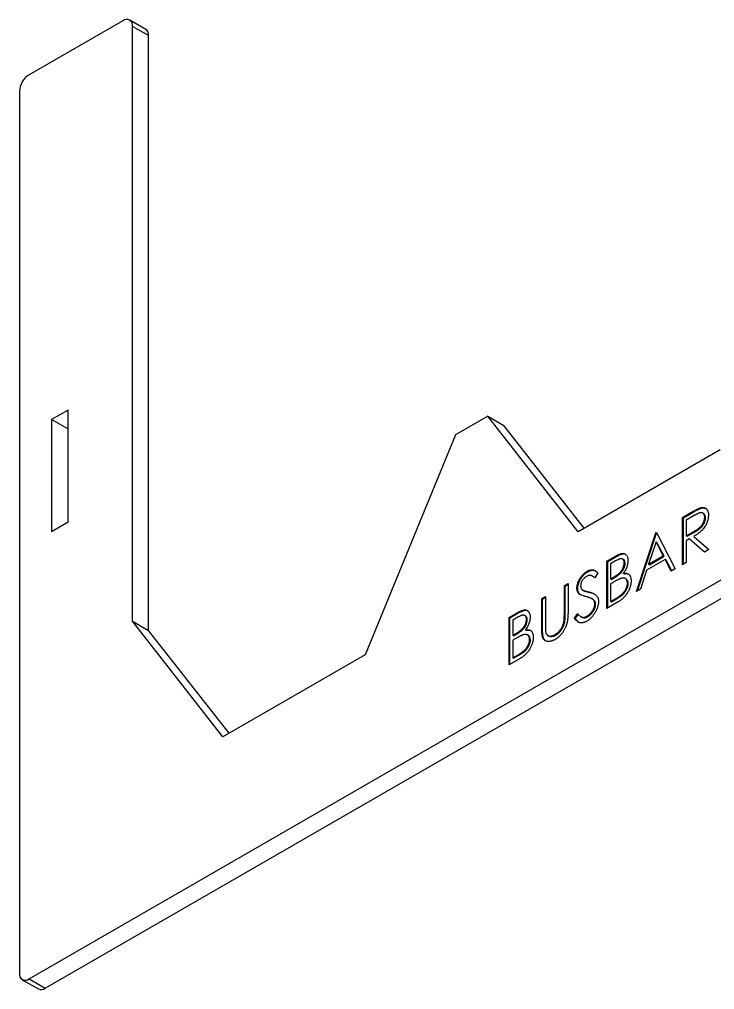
# Model space of a CAD drawing. Header units: millimetres. Extents: x 10 to 411, y 8 to 288.
# Drawn here: x 260.3 to 336.4, y 101.5 to 207.8 of the extents above; entities that cross this region are included whole.
import ezdxf

# ---------------------------------------------------------------- set-up
doc = ezdxf.new("R2010")
doc.units = ezdxf.units.MM

msp = doc.modelspace()

# ---------------------------------------------------------------- linework, layer by layer
at = {"color": 7, "linetype": 'Continuous', "lineweight": 25}
for p, q in [((271.6523, 207.6616), (261.3992, 201.7427)), ((274.17, 206.7154), (272.4022, 207.7359)), ((272.713, 141.8892), (272.713, 207.0491)), ((274.4807, 206.0286), (272.713, 207.0491)), ((274.4807, 140.8687), (274.4807, 206.0286)), ((260.3386, 199.9056), (260.3386, 103.3088)), ((261.3992, 102.6963), (397.1637, 181.0715)), ((263.167, 101.6758), (398.9315, 180.0509)), ((265.6596, 165.0081), (263.8564, 163.9672)), ((265.6596, 152.76), (265.6596, 165.0081)), ((263.8564, 163.9672), (263.8564, 151.7191)), ((265.6242, 162.9467), (263.8564, 163.9672)), ((311.6038, 164.3404), (308.0683, 162.2994)), ((321.5033, 151.6831), (311.6038, 164.3404)), ((311.6038, 164.3404), (313.3716, 163.3199)), ((265.6596, 162.9671), (265.6242, 162.9467)), ((265.6242, 162.9467), (265.6242, 152.7396)), ((322.1713, 152.0687), (313.3716, 163.3199)), ((308.0683, 162.2994), (298.1688, 138.2124)), ((337.0597, 160.6636), (321.5033, 151.6831)), ((334.9482, 154.2502), (334.8598, 154.3013)), ((332.9439, 153.2659), (333.8425, 153.7846)), ((332.9439, 148.0809), (332.9439, 153.2659)), ((333.0323, 153.2149), (332.9439, 153.2659)), ((333.0323, 153.2149), (333.9309, 153.7336)), ((333.0323, 148.1319), (333.0323, 153.2149)), ((334.1888, 153.4527), (333.3469, 152.9667)), ((333.9309, 153.7336), (333.8425, 153.7846)), ((335.2525, 153.6696), (335.142, 153.7334)), ((335.4501, 153.225), (335.3617, 153.2761)), ((263.8564, 151.7191), (265.6596, 152.76)), ((333.3469, 152.9667), (333.3469, 151.2384)), ((327.8782, 145.1564), (330.0081, 151.5711)), ((328.0085, 145.2317), (330.0965, 151.52)), ((330.0081, 151.5711), (330.0657, 151.6043)), ((330.0965, 151.52), (330.0081, 151.5711)), ((330.0657, 151.6043), (332.138, 147.6156)), ((330.0965, 151.52), (330.1064, 151.5258)), ((333.3469, 151.2384), (334.169, 151.7057)), ((333.4353, 151.1873), (333.3469, 151.2384)), ((333.4353, 151.1873), (334.2574, 151.6547)), ((334.2574, 151.6547), (334.169, 151.7057)), ((334.1726, 151.1832), (335.8222, 149.7425)), ((330.0324, 150.5745), (329.2193, 148.1243)), ((330.8239, 149.0507), (330.0324, 150.5745)), ((330.1208, 150.5234), (330.0324, 150.5745)), ((330.9123, 148.9996), (330.1208, 150.5234)), ((333.6743, 150.8956), (333.3469, 150.7066)), ((333.3469, 150.7066), (333.3469, 148.3135)), ((335.3239, 149.4548), (333.6743, 150.8956)), ((333.7627, 150.8446), (333.6743, 150.8956)), ((335.342, 149.4652), (333.7627, 150.8446)), ((324.6545, 148.4805), (325.5306, 148.9862)), ((324.7429, 148.4295), (325.6189, 148.9352)), ((325.6189, 148.9352), (325.5306, 148.9862)), ((329.2193, 148.1243), (330.8239, 149.0507)), ((329.3077, 148.0733), (330.9123, 148.9996)), ((330.9123, 148.9996), (330.8239, 149.0507)), ((335.8222, 149.7425), (335.3239, 149.4548)), ((324.6545, 143.2954), (324.6545, 148.4805)), ((324.7429, 148.4295), (324.6545, 148.4805)), ((324.7429, 143.3465), (324.7429, 148.4295)), ((325.6043, 148.497), (325.0574, 148.1813)), ((325.0574, 148.1813), (325.0574, 146.5194)), ((326.4883, 148.6255), (326.3778, 148.6893)), ((326.6425, 148.2319), (326.5541, 148.283)), ((331.0362, 148.6414), (329.0007, 147.4663)), ((329.3077, 148.0733), (329.2193, 148.1243)), ((331.7, 147.3627), (331.0362, 148.6414)), ((331.1246, 148.5904), (331.0362, 148.6414)), ((331.7476, 147.3902), (331.1246, 148.5904)), ((333.3469, 148.3135), (332.9439, 148.0809)), ((322.568, 147.3069), (322.4796, 147.3579)), ((323.1618, 146.7749), (323.0513, 146.8387)), ((323.6759, 147.1708), (323.3116, 146.6416)), ((325.0574, 146.5194), (325.3282, 146.6757)), ((325.4166, 146.6247), (325.3282, 146.6757)), ((326.5265, 147.0712), (326.4381, 147.1223)), ((329.0007, 147.4663), (328.318, 145.4104)), ((332.138, 147.6156), (331.7, 147.3627)), ((319.9917, 145.7887), (320.3946, 146.0213)), ((319.9917, 142.682), (319.9917, 145.7887)), ((320.08, 145.7377), (319.9917, 145.7887)), ((320.08, 145.7377), (320.3946, 145.9193)), ((320.08, 142.631), (320.08, 145.7377)), ((320.3946, 146.0213), (320.3946, 142.8897)), ((325.1458, 146.4684), (325.0574, 146.5194)), ((325.3246, 146.1419), (325.0574, 145.9876)), ((325.0574, 145.9876), (325.0574, 144.0599)), ((325.1458, 146.4684), (325.4166, 146.6247)), ((326.7732, 146.4952), (326.6627, 146.559)), ((326.9879, 146.0123), (326.8995, 146.0633)), ((317.5163, 144.3597), (317.9193, 144.5923)), ((317.9193, 144.5923), (317.9193, 141.4857)), ((321.4616, 145.4581), (321.3732, 145.5092)), ((321.7126, 144.8136), (321.6242, 144.8646)), ((322.0258, 145.2908), (322.1363, 145.227)), ((322.1605, 145.2135), (322.0721, 145.2645)), ((322.764, 145.0457), (322.6757, 145.0967)), ((328.318, 145.4104), (327.8782, 145.1564)), ((317.5163, 141.2281), (317.5163, 144.3597)), ((317.6047, 144.3087), (317.5163, 144.3597)), ((317.6047, 144.3087), (317.9193, 144.4903)), ((317.6047, 141.1771), (317.6047, 144.3087)), ((323.1069, 144.2885), (322.9964, 144.3522)), ((323.2579, 144.1737), (323.1695, 144.2247)), ((323.4189, 143.7577), (323.3305, 143.8087)), ((325.8688, 143.9964), (324.6545, 143.2954)), ((325.0574, 144.0599), (325.6313, 144.3912)), ((325.1458, 144.0088), (325.0574, 144.0599)), ((325.1458, 144.0088), (325.7197, 144.3401)), ((325.7197, 144.3401), (325.6313, 144.3912)), ((313.9472, 142.2993), (314.8233, 142.8051)), ((314.0356, 142.2483), (314.9117, 142.7541)), ((314.9117, 142.7541), (314.8233, 142.8051)), ((315.7811, 142.4444), (315.6706, 142.5082)), ((320.08, 142.631), (319.9917, 142.682)), ((321.0854, 142.2353), (321.465, 142.7172)), ((321.1738, 142.1843), (321.5534, 142.6662)), ((322.5392, 142.3711), (322.4508, 142.4221)), ((282.6124, 129.2319), (272.713, 141.8892)), ((272.713, 141.8892), (274.4807, 140.8687)), ((313.9472, 137.1143), (313.9472, 142.2993)), ((314.0356, 142.2483), (313.9472, 142.2993)), ((314.0356, 137.1653), (314.0356, 142.2483)), ((314.8971, 142.3159), (314.3502, 142.0002)), ((314.3502, 142.0002), (314.3502, 140.3383)), ((315.9353, 142.0508), (315.8469, 142.1018)), ((320.0342, 141.7996), (319.9458, 141.8506)), ((321.1738, 142.1843), (321.0854, 142.2353)), ((321.5955, 141.762), (321.1738, 142.1843)), ((321.7824, 142.3977), (321.8929, 142.3339)), ((283.2804, 129.6175), (274.4807, 140.8687)), ((314.3502, 140.3383), (314.6209, 140.4946)), ((314.4386, 140.2873), (314.3502, 140.3383)), ((314.4386, 140.2873), (314.7093, 140.4436)), ((314.7093, 140.4436), (314.6209, 140.4946)), ((315.8193, 140.8901), (315.7309, 140.9411)), ((316.0659, 140.3141), (315.9555, 140.3779)), ((317.6047, 141.1771), (317.5163, 141.2281)), ((318.1667, 140.3265), (318.2772, 140.2627)), ((319.0654, 140.3658), (318.9771, 140.4168)), ((314.6174, 139.9607), (314.3502, 139.8065)), ((314.3502, 139.8065), (314.3502, 137.8787)), ((316.2807, 139.8311), (316.1923, 139.8821)), ((317.6848, 140.1306), (317.5964, 140.1817)), ((298.1688, 138.2124), (282.6124, 129.2319)), ((314.3502, 137.8787), (314.9241, 138.21)), ((314.4386, 137.8277), (315.0125, 138.159)), ((315.0125, 138.159), (314.9241, 138.21)), ((315.1615, 137.8153), (313.9472, 137.1143)), ((314.4386, 137.8277), (314.3502, 137.8787)), ((260.6493, 102.622), (262.4171, 101.6015)), ((261.3992, 102.6963), (263.167, 101.6758))]:
    msp.add_line(p, q, dxfattribs=at)
for centre, radius, start, end in [((272.0663, 207.154), 0.6551, 350.785963, 129.203285), ((273.7457, 206.1098), 0.7395, 353.701152, 54.986667), ((262.6414, 199.8008), 2.3052, 122.605478, 177.394522), ((260.9852, 103.2039), 0.6551, 170.785963, 309.203285), ((262.7276, 102.2891), 0.7545, 245.692881, 305.617577)]:
    msp.add_arc(centre, radius, start, end, dxfattribs=at)
for points, knots in [([(333.8425, 153.7846), (333.9025, 153.819), (334.0176, 153.885), (334.1826, 153.9778), (334.3324, 154.0572), (334.4672, 154.1289), (334.5867, 154.1869), (334.6915, 154.2367), (334.7811, 154.2745), (334.8353, 154.2929), (334.8598, 154.3013)], [0, 0, 0, 0, 0.17625775, 0.33843441, 0.48482205, 0.61715758, 0.73469836, 0.83738518, 0.92637242, 1, 1, 1, 1]), ([(333.9309, 153.7336), (333.9909, 153.768), (334.106, 153.834), (334.2709, 153.9268), (334.4208, 154.0062), (334.5556, 154.0779), (334.6751, 154.1358), (334.7799, 154.1857), (334.8695, 154.2235), (334.9237, 154.2419), (334.9482, 154.2502)], [0, 0, 0, 0, 0.17625775, 0.33843441, 0.48482205, 0.61715758, 0.73469836, 0.83738518, 0.92637242, 1, 1, 1, 1]), ([(334.8598, 154.3013), (334.8927, 154.3109), (334.9577, 154.3298), (335.0512, 154.3447), (335.1404, 154.3508), (335.2248, 154.3462), (335.304, 154.3304), (335.3788, 154.3047), (335.4496, 154.2699), (335.5135, 154.2222), (335.5737, 154.1683), (335.6245, 154.1018), (335.6683, 154.0269), (335.7031, 153.9413), (335.7312, 153.8475), (335.751, 153.7436), (335.7628, 153.6302), (335.7641, 153.5489), (335.7647, 153.5076)], [0, 0, 0, 0, 0.06421684, 0.12706377, 0.18874454, 0.2491321, 0.30945253, 0.36982668, 0.43065014, 0.49235193, 0.55407211, 0.61568978, 0.6767977, 0.73843905, 0.80131691, 0.86518451, 0.93164132, 1, 1, 1, 1]), ([(334.9482, 154.2502), (335.0936, 154.286), (335.3128, 154.3399), (335.4619, 154.2327), (335.5121, 154.1966)], [0, 0, 0, 0, 0.66341377, 1, 1, 1, 1]), ([(334.169, 151.7057), (334.2074, 151.7278), (334.2818, 151.7707), (334.3894, 151.8388), (334.4897, 151.9034), (334.5821, 151.967), (334.6667, 152.0292), (334.7436, 152.0901), (334.8128, 152.1494), (334.8935, 152.2259), (334.9836, 152.3254), (335.0815, 152.4509), (335.1649, 152.5858), (335.2354, 152.7257), (335.292, 152.8674), (335.3319, 153.0081), (335.3572, 153.146), (335.3602, 153.2324), (335.3617, 153.2761)], [0, 0, 0, 0, 0.07166815, 0.13891329, 0.20118457, 0.25912443, 0.31225504, 0.36068151, 0.40508614, 0.44510166, 0.51877778, 0.58946158, 0.65846224, 0.72728322, 0.79632249, 0.86317489, 0.93094938, 1, 1, 1, 1]), ([(335.7647, 153.5076), (335.7628, 153.4375), (335.7591, 153.3005), (335.7248, 153.0851), (335.6687, 152.8702), (335.5913, 152.6564), (335.4927, 152.447), (335.3743, 152.2447), (335.2359, 152.0528), (335.107, 151.9007), (334.9932, 151.7852), (334.8995, 151.6961), (334.7973, 151.6101), (334.6876, 151.5225), (334.5699, 151.4362), (334.4444, 151.3504), (334.3112, 151.2651), (334.2197, 151.2111), (334.1726, 151.1832)], [0, 0, 0, 0, 0.07878024, 0.15372064, 0.22671353, 0.29919117, 0.37119, 0.44300641, 0.51668917, 0.59321722, 0.63387292, 0.67698914, 0.72289951, 0.77195861, 0.82421132, 0.87937865, 0.93794812, 1, 1, 1, 1]), ([(335.3617, 153.2761), (335.3602, 153.3169), (335.3571, 153.3977), (335.3322, 153.5043), (335.29, 153.5941), (335.2331, 153.6682), (335.1638, 153.7252), (335.0826, 153.7614), (334.9916, 153.7774), (334.9066, 153.7721), (334.8306, 153.7551), (334.7646, 153.7359), (334.6901, 153.708), (334.6066, 153.672), (334.5145, 153.6293), (334.4134, 153.5779), (334.304, 153.5189), (334.2281, 153.4753), (334.1888, 153.4527)], [0, 0, 0, 0, 0.0688143, 0.13636482, 0.20401935, 0.27306374, 0.34291332, 0.41096544, 0.47916877, 0.54930801, 0.58765158, 0.63064667, 0.67887879, 0.7319343, 0.79111142, 0.85528319, 0.92508594, 1, 1, 1, 1]), ([(334.2574, 151.6547), (334.2958, 151.6768), (334.3702, 151.7197), (334.4778, 151.7878), (334.578, 151.8524), (334.6705, 151.916), (334.7551, 151.9782), (334.832, 152.0391), (334.9012, 152.0984), (334.9819, 152.1749), (335.072, 152.2743), (335.1699, 152.3999), (335.2533, 152.5348), (335.3237, 152.6747), (335.3804, 152.8164), (335.4203, 152.9571), (335.4456, 153.095), (335.4486, 153.1814), (335.4501, 153.225)], [0, 0, 0, 0, 0.07166815, 0.13891329, 0.20118457, 0.25912443, 0.31225504, 0.36068151, 0.40508614, 0.44510166, 0.51877778, 0.58946158, 0.65846224, 0.72728322, 0.79632249, 0.86317489, 0.93094938, 1, 1, 1, 1]), ([(335.4501, 153.225), (335.445, 153.2978), (335.4348, 153.4433), (335.3546, 153.5939), (335.2741, 153.6472), (335.2382, 153.6709)], [0, 0, 0, 0, 0.35679645, 0.71359918, 1, 1, 1, 1]), ([(325.5306, 148.9862), (325.5734, 149.0107), (325.6566, 149.0582), (325.7774, 149.1202), (325.8907, 149.1748), (325.9962, 149.2189), (326.0941, 149.255), (326.1847, 149.2825), (326.2675, 149.3006), (326.3665, 149.3106), (326.4793, 149.3056), (326.6014, 149.2725), (326.7058, 149.2061), (326.7959, 149.1151), (326.8675, 148.9992), (326.9192, 148.8613), (326.952, 148.7041), (326.9554, 148.5851), (326.9571, 148.5249)], [0, 0, 0, 0, 0.0625941, 0.12132294, 0.17668014, 0.2283651, 0.27686845, 0.32187913, 0.36409863, 0.4033557, 0.47796795, 0.55053546, 0.62358446, 0.69817488, 0.77335367, 0.84728113, 0.92281834, 1, 1, 1, 1]), ([(325.6189, 148.9352), (325.8067, 149.0348), (326.1805, 149.2329), (326.6017, 149.3224), (326.7152, 149.1945), (326.7221, 149.1868)], [0, 0, 0, 0, 0.48679584, 0.96889717, 1, 1, 1, 1]), ([(325.3282, 146.6757), (325.3678, 146.6992), (325.4442, 146.7445), (325.555, 146.8117), (325.6578, 146.8802), (325.7524, 146.944), (325.8388, 147.0088), (325.9167, 147.0716), (325.9874, 147.1312), (326.0689, 147.2102), (326.1614, 147.3108), (326.26, 147.441), (326.3469, 147.5784), (326.4202, 147.7215), (326.4803, 147.8671), (326.522, 148.0105), (326.5503, 148.1516), (326.5529, 148.2387), (326.5541, 148.283)], [0, 0, 0, 0, 0.07230103, 0.13970033, 0.20228851, 0.26059953, 0.31319033, 0.36173893, 0.40570648, 0.44553998, 0.51883196, 0.58977824, 0.65886748, 0.72843048, 0.7972827, 0.86481538, 0.93136375, 1, 1, 1, 1]), ([(325.4166, 146.6247), (325.4561, 146.6481), (325.5326, 146.6934), (325.6433, 146.7606), (325.7461, 146.8292), (325.8408, 146.893), (325.9272, 146.9578), (326.0051, 147.0205), (326.0758, 147.0801), (326.1573, 147.1592), (326.2498, 147.2598), (326.3484, 147.3899), (326.4353, 147.5274), (326.5086, 147.6705), (326.5687, 147.8161), (326.6104, 147.9595), (326.6387, 148.1006), (326.6412, 148.1877), (326.6425, 148.2319)], [0, 0, 0, 0, 0.07230103, 0.13970033, 0.20228851, 0.26059953, 0.31319033, 0.36173893, 0.40570648, 0.44553998, 0.51883196, 0.58977824, 0.65886748, 0.72843048, 0.7972827, 0.86481538, 0.93136375, 1, 1, 1, 1]), ([(326.5541, 148.283), (326.5535, 148.3113), (326.5521, 148.367), (326.5413, 148.4431), (326.5229, 148.5098), (326.4992, 148.5697), (326.4661, 148.618), (326.4272, 148.6592), (326.3801, 148.6896), (326.3265, 148.7126), (326.2649, 148.7248), (326.1954, 148.7265), (326.1169, 148.7149), (326.0308, 148.6947), (325.9357, 148.6605), (325.8329, 148.6184), (325.7214, 148.5628), (325.6442, 148.5194), (325.6043, 148.497)], [0, 0, 0, 0, 0.057003133, 0.111817869, 0.164402372, 0.215869805, 0.26684111, 0.317478963, 0.369902136, 0.423400449, 0.479718398, 0.539241497, 0.602430689, 0.671029546, 0.744484798, 0.823453971, 0.908740313, 1, 1, 1, 1]), ([(326.9571, 148.5249), (326.9557, 148.4669), (326.9529, 148.3527), (326.9266, 148.173), (326.8853, 147.9925), (326.828, 147.8112), (326.7534, 147.6318), (326.6651, 147.4552), (326.5585, 147.2841), (326.4787, 147.1768), (326.4381, 147.1223)], [0, 0, 0, 0, 0.13056911, 0.25658061, 0.38055162, 0.50362292, 0.62573932, 0.74754858, 0.87176612, 1, 1, 1, 1]), ([(326.6425, 148.2319), (326.6311, 148.3547), (326.6145, 148.5318), (326.5081, 148.6061), (326.4753, 148.629)], [0, 0, 0, 0, 0.69254502, 1, 1, 1, 1]), ([(321.3732, 145.5092), (321.3749, 145.565), (321.3782, 145.6754), (321.4062, 145.8502), (321.4505, 146.0271), (321.5124, 146.2056), (321.5923, 146.382), (321.6847, 146.5548), (321.7948, 146.7187), (321.9156, 146.8762), (322.0478, 147.0211), (322.1863, 147.1529), (322.3314, 147.266), (322.4297, 147.327), (322.4796, 147.3579)], [0, 0, 0, 0, 0.08378537, 0.16577989, 0.24628001, 0.32746093, 0.40879695, 0.48971524, 0.57137603, 0.65552332, 0.74101948, 0.82654676, 0.91198885, 1, 1, 1, 1]), ([(321.4616, 145.4581), (321.4633, 145.514), (321.4666, 145.6244), (321.4946, 145.7991), (321.5389, 145.9761), (321.6008, 146.1545), (321.6807, 146.331), (321.7731, 146.5037), (321.8832, 146.6677), (322.004, 146.8251), (322.1362, 146.9701), (322.2747, 147.1019), (322.4198, 147.215), (322.5181, 147.2759), (322.568, 147.3069)], [0, 0, 0, 0, 0.08378537, 0.16577989, 0.24628001, 0.32746093, 0.40879695, 0.48971524, 0.57137603, 0.65552332, 0.74101948, 0.82654676, 0.91198885, 1, 1, 1, 1]), ([(322.4346, 146.8001), (322.3882, 146.7716), (322.2988, 146.7165), (322.1718, 146.6053), (322.0575, 146.4798), (321.9593, 146.3397), (321.8775, 146.1937), (321.8183, 146.0458), (321.7827, 145.8996), (321.7784, 145.8095), (321.7762, 145.7636)], [0, 0, 0, 0, 0.14307308, 0.27590296, 0.40237086, 0.52841365, 0.65035638, 0.76589509, 0.88077413, 1, 1, 1, 1]), ([(323.3116, 146.6416), (323.2896, 146.6617), (323.2472, 146.7002), (323.1829, 146.7514), (323.1223, 146.797), (323.0626, 146.8325), (323.0069, 146.8637), (322.9529, 146.8866), (322.9013, 146.9024), (322.8362, 146.9135), (322.7545, 146.9146), (322.6518, 146.8961), (322.5446, 146.8587), (322.4716, 146.8198), (322.4346, 146.8001)], [0, 0, 0, 0, 0.09846943, 0.1896291, 0.27418409, 0.35218316, 0.42319887, 0.48855095, 0.54847335, 0.60144016, 0.70119808, 0.7995918, 0.8985451, 1, 1, 1, 1]), ([(322.4796, 147.3579), (322.5325, 147.3863), (322.6377, 147.4429), (322.7925, 147.4958), (322.9415, 147.5215), (323.0614, 147.5223), (323.1552, 147.5081), (323.2268, 147.4872), (323.2993, 147.4574), (323.3733, 147.4188), (323.4476, 147.3701), (323.5234, 147.3125), (323.6007, 147.2467), (323.6504, 147.1965), (323.6759, 147.1708)], [0, 0, 0, 0, 0.1072328, 0.21325181, 0.31883045, 0.42679353, 0.48364595, 0.54360382, 0.60830765, 0.67712676, 0.75068564, 0.82871342, 0.91219035, 1, 1, 1, 1]), ([(322.568, 147.3069), (322.7051, 147.3692), (322.9794, 147.494), (323.2839, 147.479), (323.4074, 147.3782), (323.4431, 147.3491)], [0, 0, 0, 0, 0.41561655, 0.83123507, 1, 1, 1, 1]), ([(323.3206, 146.6547), (323.284, 146.6898), (323.232, 146.7396), (323.1666, 146.7668), (323.1473, 146.7748)], [0, 0, 0, 0, 0.704684202, 1, 1, 1, 1]), ([(326.4381, 147.1223), (326.4891, 147.1291), (326.5867, 147.1422), (326.721, 147.1432), (326.8367, 147.1268), (326.9347, 147.0925), (327.0186, 147.043), (327.0918, 146.9788), (327.1542, 146.8985), (327.2077, 146.8043), (327.2495, 146.696), (327.2807, 146.5754), (327.2987, 146.4415), (327.3012, 146.3447), (327.3025, 146.2959)], [0, 0, 0, 0, 0.10605749, 0.20291426, 0.29030017, 0.37022257, 0.44638372, 0.5213969, 0.59829108, 0.67614247, 0.7555287, 0.83488717, 0.91664605, 1, 1, 1, 1]), ([(326.5265, 147.0712), (326.6659, 147.0946), (326.8669, 147.1282), (327.0037, 147.0236), (327.0456, 146.9915)], [0, 0, 0, 0, 0.69335291, 1, 1, 1, 1]), ([(321.7762, 145.7636), (321.7767, 145.7361), (321.7777, 145.6811), (321.7918, 145.6071), (321.8099, 145.5356), (321.8385, 145.4708), (321.8781, 145.4114), (321.9301, 145.3569), (321.9955, 145.3072), (322.0456, 145.2792), (322.0721, 145.2645)], [0, 0, 0, 0, 0.10728521, 0.21474586, 0.32293856, 0.43411616, 0.55341231, 0.68607298, 0.83425599, 1, 1, 1, 1]), ([(326.1647, 146.5656), (326.1428, 146.5581), (326.0955, 146.5418), (326.0182, 146.5089), (325.93, 146.4685), (325.8307, 146.4189), (325.7201, 146.363), (325.598, 146.2956), (325.4649, 146.2225), (325.3726, 146.1694), (325.3246, 146.1419)], [0, 0, 0, 0, 0.07930649, 0.17195282, 0.27705651, 0.39473058, 0.52617732, 0.67134477, 0.82928526, 1, 1, 1, 1]), ([(325.6313, 144.3912), (325.6724, 144.4154), (325.7515, 144.4622), (325.8659, 144.5318), (325.9718, 144.6011), (326.0689, 144.67), (326.1582, 144.7354), (326.2386, 144.8005), (326.3109, 144.8636), (326.3946, 144.945), (326.4889, 145.0509), (326.5905, 145.187), (326.6809, 145.3315), (326.7576, 145.4827), (326.8205, 145.6352), (326.8662, 145.7848), (326.8944, 145.9292), (326.8978, 146.0185), (326.8995, 146.0633)], [0, 0, 0, 0, 0.072502489, 0.139738989, 0.201795135, 0.259821934, 0.312205989, 0.360773434, 0.404540343, 0.443698099, 0.516840794, 0.587874336, 0.657965418, 0.728969389, 0.79930772, 0.866635778, 0.933116329, 1, 1, 1, 1]), ([(325.7197, 144.3401), (325.7608, 144.3644), (325.8399, 144.4112), (325.9542, 144.4808), (326.0602, 144.5501), (326.1573, 144.6189), (326.2466, 144.6844), (326.327, 144.7495), (326.3992, 144.8126), (326.483, 144.894), (326.5773, 144.9999), (326.6789, 145.136), (326.7692, 145.2805), (326.846, 145.4317), (326.9088, 145.5841), (326.9546, 145.7337), (326.9828, 145.8781), (326.9862, 145.9675), (326.9879, 146.0123)], [0, 0, 0, 0, 0.072502489, 0.139738989, 0.201795135, 0.259821934, 0.312205989, 0.360773434, 0.404540343, 0.443698099, 0.516840794, 0.587874336, 0.657965418, 0.728969389, 0.79930772, 0.866635778, 0.933116329, 1, 1, 1, 1]), ([(327.3025, 146.2959), (327.3012, 146.2446), (327.2988, 146.1436), (327.2806, 145.9868), (327.2498, 145.8292), (327.2074, 145.6705), (327.152, 145.5101), (327.0846, 145.3485), (327.0043, 145.1864), (326.9144, 145.0244), (326.8127, 144.8667), (326.703, 144.7152), (326.5839, 144.5739), (326.4573, 144.4399), (326.3219, 144.3152), (326.1782, 144.1997), (326.0264, 144.0902), (325.9222, 144.0282), (325.8688, 143.9964)], [0, 0, 0, 0, 0.06116028, 0.12033456, 0.17818026, 0.23523513, 0.29268296, 0.35118625, 0.41045661, 0.47171985, 0.5337612, 0.59573902, 0.65788752, 0.72129518, 0.78682251, 0.85468615, 0.92547799, 1, 1, 1, 1]), ([(326.8995, 146.0633), (326.8992, 146.0905), (326.8985, 146.1444), (326.8879, 146.2182), (326.8725, 146.2867), (326.8526, 146.3502), (326.8235, 146.4049), (326.7897, 146.4545), (326.7499, 146.4986), (326.688, 146.5477), (326.598, 146.5934), (326.4701, 146.6151), (326.3247, 146.6083), (326.2192, 146.5801), (326.1647, 146.5656)], [0, 0, 0, 0, 0.060287398, 0.119602355, 0.177503371, 0.235142664, 0.292132593, 0.350871209, 0.410097863, 0.470731522, 0.594828704, 0.722578824, 0.85669139, 1, 1, 1, 1]), ([(326.9879, 146.0123), (326.9766, 146.1354), (326.9561, 146.3589), (326.8168, 146.4494), (326.7543, 146.4901)], [0, 0, 0, 0, 0.55126568, 1, 1, 1, 1]), ([(321.6242, 144.8646), (321.6043, 144.8837), (321.5653, 144.9212), (321.5138, 144.9853), (321.47, 145.056), (321.4356, 145.1347), (321.4067, 145.2176), (321.3873, 145.3084), (321.3751, 145.4053), (321.3739, 145.4745), (321.3732, 145.5092)], [0, 0, 0, 0, 0.13350677, 0.26255898, 0.38826445, 0.51266735, 0.63372227, 0.75539386, 0.87755295, 1, 1, 1, 1]), ([(321.7126, 144.8136), (321.6927, 144.8327), (321.6537, 144.8702), (321.6022, 144.9342), (321.5584, 145.005), (321.524, 145.0837), (321.4951, 145.1666), (321.4757, 145.2574), (321.4635, 145.3543), (321.4622, 145.4235), (321.4616, 145.4581)], [0, 0, 0, 0, 0.13350677, 0.26255898, 0.38826445, 0.51266735, 0.63372227, 0.75539386, 0.87755295, 1, 1, 1, 1]), ([(322.3599, 144.5841), (322.3127, 144.5957), (322.2224, 144.6179), (322.0961, 144.6552), (321.9831, 144.6908), (321.884, 144.7259), (321.7988, 144.7605), (321.7269, 144.7935), (321.67, 144.8279), (321.6384, 144.8533), (321.6242, 144.8646)], [0, 0, 0, 0, 0.1815353, 0.34708167, 0.49556782, 0.6283573, 0.74551967, 0.84583075, 0.93078181, 1, 1, 1, 1]), ([(322.0721, 145.2645), (322.0819, 145.26), (322.1053, 145.2495), (322.148, 145.2347), (322.2044, 145.2186), (322.2729, 145.1981), (322.355, 145.1757), (322.4506, 145.1524), (322.5585, 145.125), (322.6351, 145.1065), (322.6757, 145.0967)], [0, 0, 0, 0, 0.05259428, 0.12495197, 0.2180939, 0.33350241, 0.46878918, 0.62493759, 0.80168305, 1, 1, 1, 1]), ([(322.1605, 145.2135), (322.1703, 145.209), (322.1937, 145.1984), (322.2364, 145.1837), (322.2927, 145.1676), (322.3613, 145.1471), (322.4434, 145.1247), (322.5389, 145.1014), (322.6469, 145.074), (322.7235, 145.0555), (322.764, 145.0457)], [0, 0, 0, 0, 0.05259428, 0.12495197, 0.2180939, 0.33350241, 0.46878918, 0.62493759, 0.80168305, 1, 1, 1, 1]), ([(323.1695, 144.2247), (323.1494, 144.2428), (323.1072, 144.2808), (323.0346, 144.3317), (322.9495, 144.3782), (322.8546, 144.4258), (322.7467, 144.4676), (322.629, 144.5106), (322.4986, 144.5488), (322.4071, 144.5721), (322.3599, 144.5841)], [0, 0, 0, 0, 0.09027921, 0.18952992, 0.29919787, 0.41892589, 0.54837629, 0.68813637, 0.8390835, 1, 1, 1, 1]), ([(322.6757, 145.0967), (322.7244, 145.0839), (322.8188, 145.0591), (322.953, 145.0174), (323.0748, 144.9712), (323.1844, 144.9213), (323.283, 144.8693), (323.3695, 144.8133), (323.4448, 144.7544), (323.5259, 144.67), (323.6087, 144.5566), (323.6798, 144.4002), (323.7247, 144.2279), (323.7305, 144.0981), (323.7334, 144.034)], [0, 0, 0, 0, 0.09697231, 0.18777344, 0.27239614, 0.351321, 0.42433477, 0.49190878, 0.55423322, 0.61126766, 0.71634784, 0.81454009, 0.90849546, 1, 1, 1, 1]), ([(322.764, 145.0457), (322.9066, 145.0114), (323.1191, 144.9602), (323.2968, 144.8437), (323.3553, 144.8053)], [0, 0, 0, 0, 0.67050622, 1, 1, 1, 1]), ([(323.7334, 144.034), (323.7326, 143.9871), (323.7309, 143.894), (323.7117, 143.7478), (323.6836, 143.6002), (323.6412, 143.45), (323.5895, 143.2975), (323.5238, 143.1435), (323.4478, 142.9872), (323.3605, 142.8314), (323.265, 142.6795), (323.164, 142.5351), (323.0575, 142.4018), (322.9459, 142.2788), (322.8293, 142.1656), (322.7077, 142.0622), (322.5808, 141.9686), (322.4946, 141.9167), (322.4508, 141.8903)], [0, 0, 0, 0, 0.06148426, 0.12177453, 0.18091956, 0.24025612, 0.30011444, 0.36114595, 0.42350058, 0.48866936, 0.5539541, 0.61758126, 0.68023843, 0.74218739, 0.80466321, 0.86825899, 0.93302026, 1, 1, 1, 1]), ([(322.4508, 142.4221), (322.4902, 142.4461), (322.5682, 142.4937), (322.6831, 142.5841), (322.7947, 142.6856), (322.9007, 142.7999), (322.9996, 142.9212), (323.0863, 143.0488), (323.1613, 143.1789), (323.2226, 143.3112), (323.2697, 143.4425), (323.3058, 143.5703), (323.3259, 143.6932), (323.3289, 143.77), (323.3305, 143.8087)], [0, 0, 0, 0, 0.0912636, 0.18093031, 0.27008822, 0.36015613, 0.44834253, 0.53266584, 0.6138337, 0.69398153, 0.77271598, 0.84933517, 0.92396733, 1, 1, 1, 1]), ([(322.5392, 142.3711), (322.5785, 142.3951), (322.6566, 142.4427), (322.7715, 142.5331), (322.8831, 142.6346), (322.9891, 142.7488), (323.088, 142.8701), (323.1747, 142.9978), (323.2497, 143.1279), (323.311, 143.2601), (323.3581, 143.3915), (323.3942, 143.5193), (323.4143, 143.6422), (323.4173, 143.7189), (323.4189, 143.7577)], [0, 0, 0, 0, 0.0912636, 0.18093031, 0.27008822, 0.36015613, 0.44834253, 0.53266584, 0.6138337, 0.69398153, 0.77271598, 0.84933517, 0.92396733, 1, 1, 1, 1]), ([(323.3305, 143.8087), (323.3286, 143.8508), (323.3247, 143.9363), (323.2922, 144.047), (323.2411, 144.1456), (323.1939, 144.1977), (323.1695, 144.2247)], [0, 0, 0, 0, 0.23472337, 0.47715832, 0.72855628, 1, 1, 1, 1]), ([(323.4189, 143.7577), (323.417, 143.7997), (323.4131, 143.8853), (323.3806, 143.996), (323.3295, 144.0946), (323.2823, 144.1466), (323.2579, 144.1737)], [0, 0, 0, 0, 0.23472337, 0.47715832, 0.72855628, 1, 1, 1, 1]), ([(314.8233, 142.8051), (314.8662, 142.8296), (314.9493, 142.8771), (315.0702, 142.939), (315.1834, 142.9937), (315.289, 143.0377), (315.3869, 143.0738), (315.4775, 143.1013), (315.5603, 143.1195), (315.6592, 143.1294), (315.772, 143.1244), (315.8942, 143.0913), (315.9986, 143.0249), (316.0886, 142.934), (316.1602, 142.8181), (316.212, 142.6802), (316.2448, 142.5229), (316.2482, 142.4039), (316.2499, 142.3438)], [0, 0, 0, 0, 0.0625941, 0.12132294, 0.17668014, 0.2283651, 0.27686845, 0.32187913, 0.36409863, 0.4033557, 0.47796795, 0.55053546, 0.62358446, 0.69817488, 0.77335367, 0.84728113, 0.92281834, 1, 1, 1, 1]), ([(315.8469, 142.1018), (315.8462, 142.1302), (315.8449, 142.1859), (315.8341, 142.2619), (315.8156, 142.3287), (315.792, 142.3886), (315.7589, 142.4369), (315.7199, 142.478), (315.6729, 142.5085), (315.6193, 142.5314), (315.5577, 142.5437), (315.4881, 142.5453), (315.4096, 142.5337), (315.3235, 142.5135), (315.2285, 142.4794), (315.1257, 142.4373), (315.0141, 142.3817), (314.937, 142.3383), (314.8971, 142.3159)], [0, 0, 0, 0, 0.05700313, 0.11181787, 0.16440237, 0.2158698, 0.26684111, 0.31747896, 0.36990214, 0.42340045, 0.4797184, 0.5392415, 0.60243069, 0.67102955, 0.7444848, 0.82345397, 0.90874031, 1, 1, 1, 1]), ([(314.9117, 142.7541), (315.0995, 142.8536), (315.4733, 143.0518), (315.8945, 143.1413), (316.008, 143.0134), (316.0149, 143.0056)], [0, 0, 0, 0, 0.486795844, 0.968897174, 1, 1, 1, 1]), ([(315.9353, 142.0508), (315.9238, 142.1735), (315.9073, 142.3507), (315.8008, 142.425), (315.7681, 142.4478)], [0, 0, 0, 0, 0.69254502, 1, 1, 1, 1]), ([(320.3946, 142.8897), (320.3943, 142.8331), (320.3937, 142.7226), (320.3881, 142.558), (320.3793, 142.3998), (320.3669, 142.2478), (320.3504, 142.1022), (320.3321, 141.9632), (320.3088, 141.8298), (320.2816, 141.7018), (320.2504, 141.5768), (320.2101, 141.4521), (320.1646, 141.3267), (320.1107, 141.2003), (320.0502, 141.0735), (319.9816, 140.9461), (319.9073, 140.818), (319.826, 140.6906), (319.7391, 140.5666), (319.6468, 140.4485), (319.5498, 140.3376), (319.4485, 140.234), (319.3426, 140.1389), (319.2324, 140.05), (319.1174, 139.9692), (319.0391, 139.9219), (318.9995, 139.898)], [0, 0, 0, 0, 0.054858035, 0.107058792, 0.156978355, 0.203992277, 0.248491536, 0.290483314, 0.330489004, 0.367885926, 0.403858131, 0.440009343, 0.476295011, 0.512792295, 0.550484825, 0.588381116, 0.627645327, 0.667979464, 0.708432758, 0.748602302, 0.789087777, 0.829461205, 0.870371045, 0.912214227, 0.955546575, 1, 1, 1, 1]), ([(319.9458, 141.8506), (319.9496, 141.8711), (319.9582, 141.9168), (319.9662, 141.9904), (319.9746, 142.0765), (319.9804, 142.1741), (319.986, 142.2844), (319.9894, 142.4065), (319.9909, 142.5404), (319.9914, 142.6334), (319.9917, 142.682)], [0, 0, 0, 0, 0.0698351, 0.15562075, 0.25780156, 0.37381123, 0.50640249, 0.65556446, 0.82007928, 1, 1, 1, 1]), ([(320.0342, 141.7996), (320.038, 141.8201), (320.0466, 141.8658), (320.0546, 141.9393), (320.063, 142.0255), (320.0687, 142.1231), (320.0744, 142.2333), (320.0778, 142.3555), (320.0793, 142.4893), (320.0798, 142.5824), (320.08, 142.631)], [0, 0, 0, 0, 0.0698351, 0.15562075, 0.25780156, 0.37381123, 0.50640249, 0.65556446, 0.82007928, 1, 1, 1, 1]), ([(321.465, 142.7172), (321.5003, 142.6693), (321.5679, 142.5776), (321.6808, 142.4661), (321.7977, 142.3834), (321.9195, 142.331), (322.0456, 142.3071), (322.1767, 142.3144), (322.3124, 142.35), (322.4047, 142.3981), (322.4508, 142.4221)], [0, 0, 0, 0, 0.1590043, 0.3046461, 0.4385469, 0.5623223, 0.67743254, 0.78689739, 0.89361089, 1, 1, 1, 1]), ([(314.6209, 140.4946), (314.6605, 140.518), (314.737, 140.5633), (314.8477, 140.6305), (314.9505, 140.699), (315.0452, 140.7629), (315.1316, 140.8277), (315.2095, 140.8904), (315.2802, 140.95), (315.3617, 141.029), (315.4542, 141.1296), (315.5527, 141.2598), (315.6396, 141.3973), (315.713, 141.5404), (315.7731, 141.6859), (315.8148, 141.8293), (315.8431, 141.9704), (315.8456, 142.0576), (315.8469, 142.1018)], [0, 0, 0, 0, 0.07230103, 0.13970033, 0.20228851, 0.26059953, 0.31319033, 0.36173893, 0.40570648, 0.44553998, 0.51883196, 0.58977824, 0.65886748, 0.72843048, 0.7972827, 0.86481538, 0.93136375, 1, 1, 1, 1]), ([(314.7093, 140.4436), (314.7489, 140.467), (314.8254, 140.5123), (314.9361, 140.5795), (315.0389, 140.648), (315.1336, 140.7118), (315.22, 140.7766), (315.2979, 140.8394), (315.3686, 140.899), (315.4501, 140.978), (315.5426, 141.0786), (315.6411, 141.2088), (315.728, 141.3463), (315.8014, 141.4893), (315.8615, 141.6349), (315.9032, 141.7783), (315.9315, 141.9194), (315.934, 142.0065), (315.9353, 142.0508)], [0, 0, 0, 0, 0.07230103, 0.13970033, 0.20228851, 0.26059953, 0.31319033, 0.36173893, 0.40570648, 0.44553998, 0.51883196, 0.58977824, 0.65886748, 0.72843048, 0.7972827, 0.86481538, 0.93136375, 1, 1, 1, 1]), ([(316.2499, 142.3438), (316.2485, 142.2857), (316.2457, 142.1716), (316.2194, 141.9918), (316.1781, 141.8113), (316.1208, 141.63), (316.0462, 141.4507), (315.9579, 141.2741), (315.8513, 141.103), (315.7714, 140.9956), (315.7309, 140.9411)], [0, 0, 0, 0, 0.13056911, 0.25658061, 0.38055162, 0.50362292, 0.62573932, 0.74754858, 0.87176612, 1, 1, 1, 1]), ([(317.9193, 141.4857), (317.9192, 141.4417), (317.9191, 141.3582), (317.9199, 141.2398), (317.922, 141.1355), (317.9233, 141.0434), (317.9263, 140.9656), (317.9288, 140.9001), (317.9319, 140.8482), (317.9357, 140.8189), (317.9373, 140.8064)], [0, 0, 0, 0, 0.19107859, 0.36260456, 0.51609875, 0.65003803, 0.76597672, 0.86237403, 0.94084206, 1, 1, 1, 1]), ([(318.9771, 140.4168), (319.0137, 140.4395), (319.0867, 140.4849), (319.1953, 140.5672), (319.301, 140.6636), (319.4044, 140.769), (319.5013, 140.8853), (319.5918, 141.0073), (319.6726, 141.1357), (319.7463, 141.2688), (319.8105, 141.408), (319.8661, 141.5516), (319.9117, 141.7005), (319.9342, 141.7996), (319.9458, 141.8506)], [0, 0, 0, 0, 0.08289065, 0.16530254, 0.24776188, 0.33152771, 0.41527981, 0.49636623, 0.57715135, 0.65778254, 0.73932164, 0.82379308, 0.90947595, 1, 1, 1, 1]), ([(319.0654, 140.3658), (319.1021, 140.3885), (319.1751, 140.4338), (319.2837, 140.5162), (319.3894, 140.6126), (319.4928, 140.718), (319.5897, 140.8343), (319.6802, 140.9563), (319.761, 141.0847), (319.8347, 141.2178), (319.8989, 141.3569), (319.9545, 141.5006), (320.0001, 141.6495), (320.0226, 141.7486), (320.0342, 141.7996)], [0, 0, 0, 0, 0.08289065, 0.16530254, 0.24776188, 0.33152771, 0.41527981, 0.49636623, 0.57715135, 0.65778254, 0.73932164, 0.82379308, 0.90947595, 1, 1, 1, 1]), ([(322.4508, 141.8903), (322.4169, 141.8715), (322.3495, 141.8341), (322.2498, 141.7899), (322.1521, 141.7523), (322.0577, 141.7277), (321.9652, 141.7106), (321.8753, 141.7033), (321.7876, 141.7062), (321.7019, 141.7179), (321.6183, 141.7408), (321.5376, 141.7771), (321.4571, 141.8231), (321.3793, 141.8824), (321.3025, 141.9526), (321.2282, 142.0357), (321.155, 142.13), (321.109, 142.1995), (321.0854, 142.2353)], [0, 0, 0, 0, 0.05720827, 0.11369606, 0.16917792, 0.22415922, 0.27871988, 0.33379422, 0.38924146, 0.44582207, 0.50370428, 0.56429389, 0.62797542, 0.69503826, 0.76537273, 0.83961144, 0.91753775, 1, 1, 1, 1]), ([(321.89, 142.3543), (321.9286, 142.3281), (322.0315, 142.2582), (322.2544, 142.2425), (322.4443, 142.3283), (322.5392, 142.3711)], [0, 0, 0, 0, 0.23088893, 0.61565633, 1, 1, 1, 1]), ([(315.4575, 140.3844), (315.4356, 140.3769), (315.3882, 140.3607), (315.311, 140.3278), (315.2228, 140.2873), (315.1235, 140.2377), (315.0129, 140.1818), (314.8908, 140.1145), (314.7577, 140.0413), (314.6653, 139.9883), (314.6174, 139.9607)], [0, 0, 0, 0, 0.07930649, 0.17195282, 0.27705651, 0.39473058, 0.52617732, 0.67134477, 0.82928526, 1, 1, 1, 1]), ([(316.1923, 139.8821), (316.192, 139.9093), (316.1913, 139.9633), (316.1807, 140.037), (316.1652, 140.1055), (316.1453, 140.1691), (316.1163, 140.2238), (316.0824, 140.2734), (316.0427, 140.3175), (315.9808, 140.3665), (315.8908, 140.4122), (315.7629, 140.434), (315.6174, 140.4271), (315.5119, 140.399), (315.4575, 140.3844)], [0, 0, 0, 0, 0.0602874, 0.11960235, 0.17750337, 0.23514266, 0.29213259, 0.35087121, 0.41009786, 0.47073152, 0.5948287, 0.72257882, 0.85669139, 1, 1, 1, 1]), ([(315.7309, 140.9411), (315.7819, 140.9479), (315.8795, 140.961), (316.0138, 140.962), (316.1295, 140.9456), (316.2275, 140.9114), (316.3113, 140.8618), (316.3845, 140.7976), (316.447, 140.7173), (316.5005, 140.6232), (316.5422, 140.5148), (316.5735, 140.3943), (316.5914, 140.2603), (316.594, 140.1636), (316.5953, 140.1148)], [0, 0, 0, 0, 0.10605749, 0.20291426, 0.29030017, 0.37022257, 0.44638372, 0.5213969, 0.59829108, 0.67614247, 0.7555287, 0.83488717, 0.91664605, 1, 1, 1, 1]), ([(315.8193, 140.8901), (315.9586, 140.9134), (316.1597, 140.9471), (316.2964, 140.8425), (316.3384, 140.8104)], [0, 0, 0, 0, 0.69335291, 1, 1, 1, 1]), ([(316.2807, 139.8311), (316.2694, 139.9543), (316.2489, 140.1777), (316.1096, 140.2683), (316.0471, 140.3089)], [0, 0, 0, 0, 0.55126568, 1, 1, 1, 1]), ([(317.5964, 140.1817), (317.5897, 140.2054), (317.5753, 140.257), (317.5599, 140.3472), (317.5469, 140.4538), (317.5347, 140.5758), (317.5275, 140.7159), (317.5212, 140.8715), (317.5163, 141.0432), (317.5163, 141.1648), (317.5163, 141.2281)], [0, 0, 0, 0, 0.07812987, 0.16946542, 0.27433529, 0.39211016, 0.52368733, 0.66836542, 0.8271319, 1, 1, 1, 1]), ([(317.6848, 140.1306), (317.6781, 140.1544), (317.6637, 140.206), (317.6483, 140.2961), (317.6353, 140.4028), (317.6231, 140.5248), (317.6159, 140.6649), (317.6096, 140.8205), (317.6047, 140.9922), (317.6047, 141.1137), (317.6047, 141.1771)], [0, 0, 0, 0, 0.07812987, 0.16946542, 0.27433529, 0.39211016, 0.52368733, 0.66836542, 0.8271319, 1, 1, 1, 1]), ([(317.9373, 140.8064), (317.9439, 140.7616), (317.9568, 140.6744), (317.9897, 140.5588), (318.0357, 140.4639), (318.0901, 140.3835), (318.1619, 140.3257), (318.2478, 140.2839), (318.352, 140.264), (318.4678, 140.2578), (318.5926, 140.271), (318.7201, 140.3002), (318.8485, 140.3473), (318.9344, 140.3937), (318.9771, 140.4168)], [0, 0, 0, 0, 0.086315, 0.16776647, 0.24443268, 0.31813466, 0.39188411, 0.47006805, 0.55390418, 0.6443395, 0.73687466, 0.82616836, 0.91367859, 1, 1, 1, 1]), ([(318.2848, 140.3021), (318.3357, 140.2669), (318.4602, 140.181), (318.7424, 140.217), (318.9578, 140.3162), (319.0654, 140.3658)], [0, 0, 0, 0, 0.25679624, 0.62857171, 1, 1, 1, 1]), ([(314.9241, 138.21), (314.9651, 138.2343), (315.0443, 138.2811), (315.1586, 138.3506), (315.2646, 138.4199), (315.3617, 138.4888), (315.451, 138.5543), (315.5314, 138.6194), (315.6036, 138.6825), (315.6874, 138.7639), (315.7817, 138.8697), (315.8833, 139.0059), (315.9736, 139.1504), (316.0504, 139.3015), (316.1132, 139.454), (316.159, 139.6036), (316.1872, 139.748), (316.1906, 139.8373), (316.1923, 139.8821)], [0, 0, 0, 0, 0.07250249, 0.13973899, 0.20179513, 0.25982193, 0.31220599, 0.36077343, 0.40454034, 0.4436981, 0.51684079, 0.58787434, 0.65796542, 0.72896939, 0.79930772, 0.86663578, 0.93311633, 1, 1, 1, 1]), ([(315.0125, 138.159), (315.0535, 138.1833), (315.1327, 138.2301), (315.247, 138.2996), (315.353, 138.3689), (315.4501, 138.4378), (315.5394, 138.5032), (315.6198, 138.5683), (315.692, 138.6314), (315.7758, 138.7129), (315.87, 138.8187), (315.9717, 138.9549), (316.062, 139.0994), (316.1387, 139.2505), (316.2016, 139.403), (316.2474, 139.5526), (316.2756, 139.697), (316.279, 139.7863), (316.2807, 139.8311)], [0, 0, 0, 0, 0.07250249, 0.13973899, 0.20179513, 0.25982193, 0.31220599, 0.36077343, 0.40454034, 0.4436981, 0.51684079, 0.58787434, 0.65796542, 0.72896939, 0.79930772, 0.86663578, 0.93311633, 1, 1, 1, 1]), ([(316.5953, 140.1148), (316.594, 140.0634), (316.5916, 139.9624), (316.5734, 139.8056), (316.5426, 139.648), (316.5001, 139.4893), (316.4448, 139.329), (316.3774, 139.1674), (316.297, 139.0052), (316.2071, 138.8432), (316.1055, 138.6855), (315.9957, 138.534), (315.8766, 138.3928), (315.7501, 138.2588), (315.6147, 138.1341), (315.471, 138.0186), (315.3191, 137.909), (315.215, 137.8471), (315.1615, 137.8153)], [0, 0, 0, 0, 0.061160277, 0.120334558, 0.178180255, 0.235235126, 0.292682961, 0.351186248, 0.41045661, 0.471719854, 0.533761203, 0.595739024, 0.657887515, 0.72129518, 0.786822515, 0.854686154, 0.925477986, 1, 1, 1, 1]), ([(318.9995, 139.898), (318.9563, 139.8742), (318.8716, 139.8276), (318.7467, 139.7685), (318.627, 139.7241), (318.5112, 139.6885), (318.4009, 139.6681), (318.2945, 139.6572), (318.194, 139.6612), (318.0977, 139.6746), (318.0081, 139.7006), (317.9258, 139.7377), (317.8508, 139.7847), (317.7843, 139.8432), (317.7251, 139.9118), (317.6741, 139.9912), (317.6304, 140.081), (317.6078, 140.1478), (317.5964, 140.1817)], [0, 0, 0, 0, 0.0711745, 0.13964412, 0.20631722, 0.27137324, 0.33541808, 0.39807634, 0.46060791, 0.52296951, 0.58471572, 0.64489494, 0.70429056, 0.76299819, 0.82108743, 0.88010389, 0.93938849, 1, 1, 1, 1]), ([(318.0086, 139.7172), (317.9542, 139.7444), (317.8014, 139.8206), (317.7305, 140.0092), (317.6848, 140.1306)], [0, 0, 0, 0, 0.35610669, 1, 1, 1, 1])]:
    msp.add_open_spline(points, degree=3, knots=knots, dxfattribs=at)

doc.saveas('drawing.dxf')
